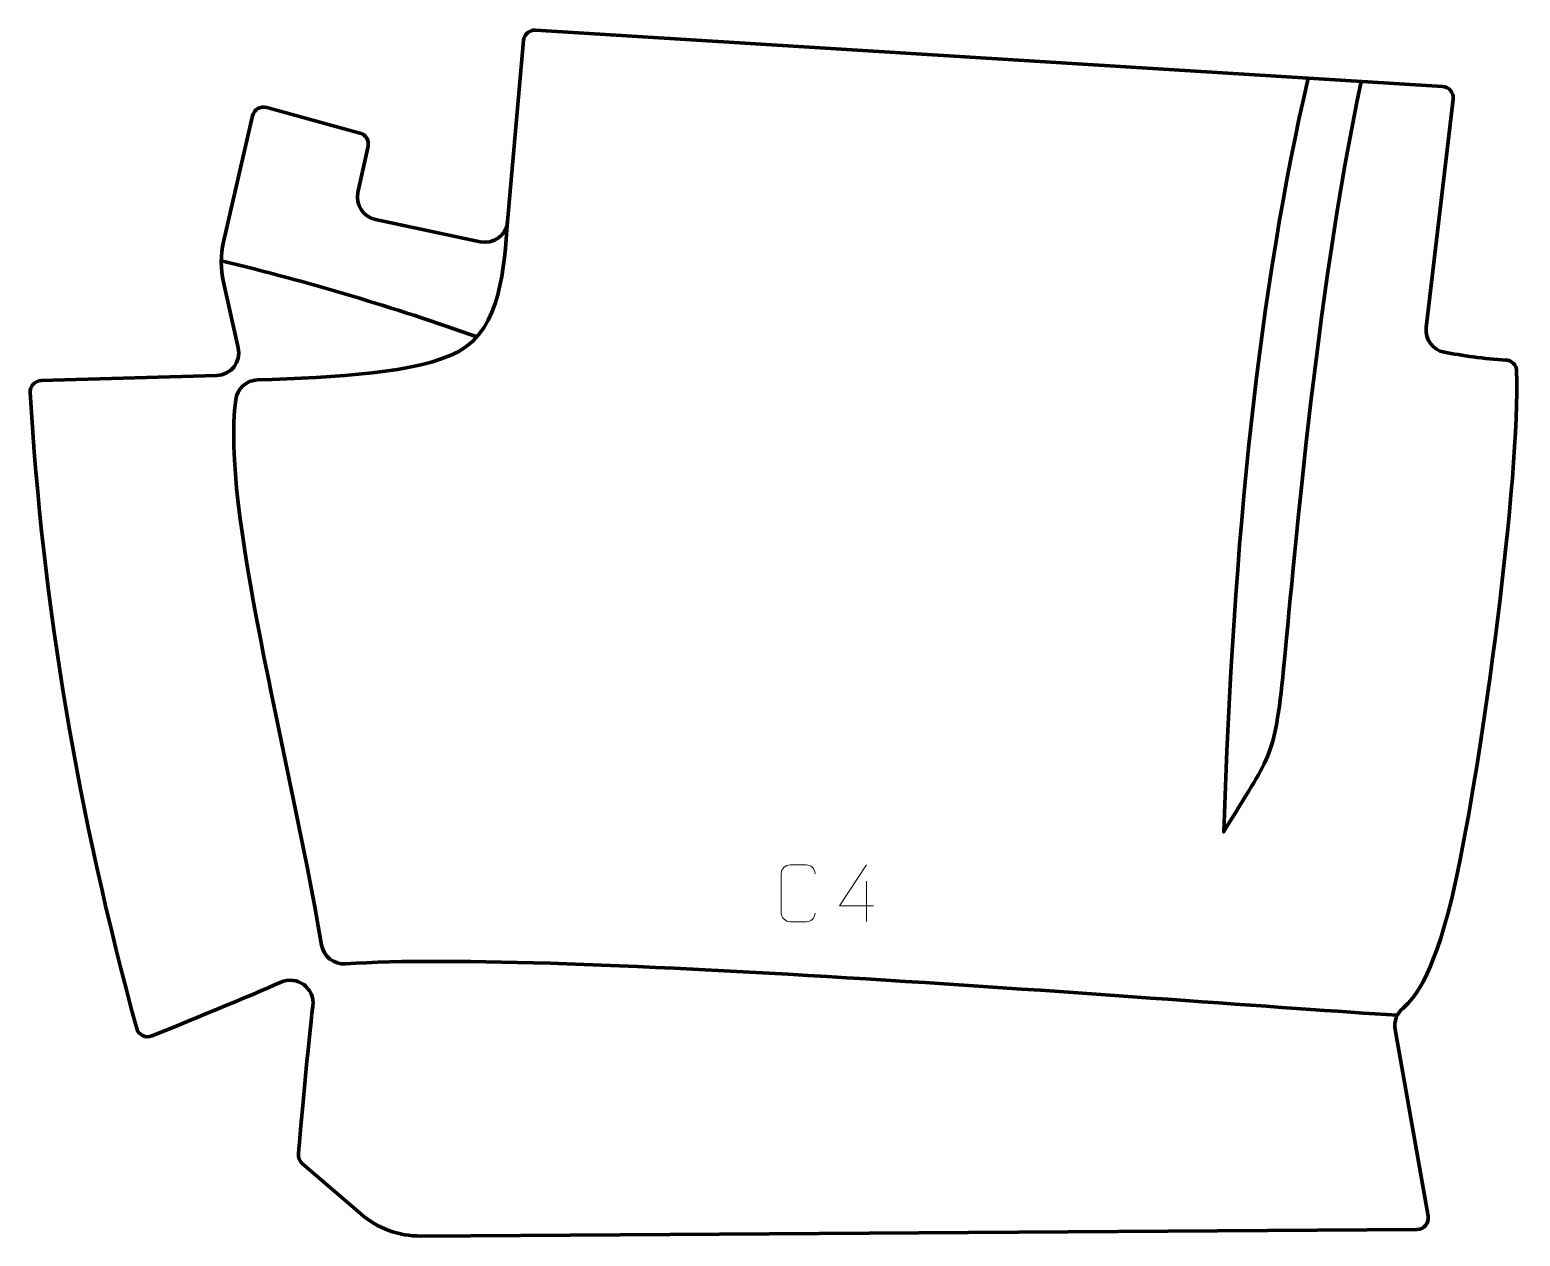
# Model space of a CAD drawing. Header units: millimetres. Extents: x -327 to 328, y -265 to 265.
import ezdxf

# ---------------------------------------------------------------- set-up
doc = ezdxf.new("R2010")
doc.units = ezdxf.units.MM
doc.header["$MEASUREMENT"] = 0
for name, color, linetype in [('layer 1', 7, 'Continuous'), ('layer 2', 7, 'Continuous'), ('layer 3', 7, 'Continuous')]:
    doc.layers.add(name, color=color, linetype=linetype)

msp = doc.modelspace()

# ---------------------------------------------------------------- linework, layer by layer
at = {"layer": 'layer 1', "color": 250, "lineweight": 9}
for points, knots in [([(18.2604, -123.0473), (18.1206, -125.3707), (16.4434, -126.8503), (14.2957, -126.8611), (14.2957, -126.8611), (11.9638, -126.8607), (9.6319, -126.8607), (7.3004, -126.8611), (7.3004, -126.8611), (5.3754, -126.9665), (3.4033, -125.082), (3.4145, -123.0647), (3.4145, -123.0647), (3.4149, -117.2946), (3.4149, -111.5249), (3.4145, -105.7556), (3.4145, -105.7556), (3.4187, -103.6175), (5.1654, -101.8983), (7.3178, -101.9118), (7.3178, -101.9118), (9.6435, -101.9118), (11.9696, -101.9118), (14.2957, -101.9118), (14.2957, -101.9118), (16.2423, -101.8763), (18.2337, -103.3678), (18.2604, -105.8054)], [0, 0, 0, 0, 0.125, 0.125, 0.125, 0.125, 0.25, 0.25, 0.25, 0.25, 0.375, 0.375, 0.375, 0.375, 0.5, 0.5, 0.5, 0.5, 0.625, 0.625, 0.625, 0.625, 0.75, 0.75, 0.75, 0.75, 1, 1, 1, 1]), ([(43.8864, -119.8501), (43.8864, -119.8501), (29.0647, -119.8501), (29.0647, -119.8501), (29.0647, -119.8501), (29.0647, -119.8501), (40.9423, -101.7796), (40.9423, -101.7796)], [0, 0, 0, 0, 0.33333333, 0.33333333, 0.33333333, 0.33333333, 1, 1, 1, 1])]:
    msp.add_open_spline(points, degree=3, knots=knots, dxfattribs=at)
msp.add_open_spline([(40.9423, -109.089), (40.9423, -109.089), (40.9423, -126.7537), (40.9423, -126.7537)], degree=3, dxfattribs=at)
at = {"layer": 'layer 2', "color": 12, "lineweight": 200}
msp.add_open_spline([(287.7368, -256.326), (287.7368, -256.326), (273.2736, -174.1619), (273.2736, -174.1619), (273.2736, -174.1619), (272.6527, -170.6356), (273.9682, -167.0291), (276.7665, -164.7752), (276.7665, -164.7752), (282.1844, -160.4117), (291.3542, -147.6888), (299.5136, -110.6069), (299.5136, -110.6069), (311.6312, -55.5351), (328.2064, 68.7725), (326.6454, 115.2488), (326.6454, 115.2488), (326.5586, 117.8259), (324.4906, 119.9133), (321.8995, 120.0315), (321.8995, 120.0315), (312.5004, 120.4608), (302.1608, 122.0839), (294.9596, 123.4107), (294.9596, 123.4107), (289.7773, 124.3657), (286.2283, 129.149), (286.846, 134.3525), (286.846, 134.3525), (286.846, 134.3525), (298.7653, 234.7248), (298.7653, 234.7248), (298.7653, 234.7248), (299.1019, 237.558), (296.9754, 240.0913), (294.1111, 240.2687), (294.1111, 240.2687), (294.1111, 240.2687), (-104.6057, 264.99), (-104.6057, 264.99), (-104.6057, 264.99), (-107.3143, 265.1579), (-109.6631, 263.1474), (-109.8981, 260.4596), (-109.8981, 260.4596), (-109.8981, 260.4596), (-116.8612, 180.8493), (-116.8612, 180.8493), (-116.8612, 180.8493), (-117.3823, 174.8919), (-123.0373, 170.7366), (-128.9191, 171.9896), (-128.9191, 171.9896), (-128.9191, 171.9896), (-174.9743, 181.8011), (-174.9743, 181.8011), (-174.9743, 181.8011), (-180.3848, 182.9536), (-183.8251, 188.2552), (-182.6511, 193.6311), (-182.6511, 193.6311), (-182.6511, 193.6311), (-178.2124, 213.9554), (-178.2124, 213.9554), (-178.2124, 213.9554), (-177.6494, 216.5342), (-179.2111, 219.101), (-181.7702, 219.802), (-181.7702, 219.802), (-181.7702, 219.802), (-222.7711, 231.0355), (-222.7711, 231.0355), (-222.7711, 231.0355), (-225.5168, 231.7876), (-228.3393, 230.1112), (-228.974, 227.3507), (-228.974, 227.3507), (-228.974, 227.3507), (-241.7064, 171.9713), (-241.7064, 171.9713), (-241.7064, 171.9713), (-243.0491, 166.1307), (-243.0625, 160.0629), (-241.7452, 154.2163), (-241.7452, 154.2163), (-241.7452, 154.2163), (-235.239, 125.3404), (-235.239, 125.3404), (-235.239, 125.3404), (-233.8656, 119.2444), (-238.4209, 113.4144), (-244.7019, 113.2303), (-244.7019, 113.2303), (-244.7019, 113.2303), (-321.8865, 110.9637), (-321.8865, 110.9637), (-321.8865, 110.9637), (-324.6985, 110.8811), (-326.8942, 108.509), (-326.7308, 105.7168), (-326.7308, 105.7168), (-321.3093, 12.9934), (-305.5323, -80.1622), (-279.901, -173.7291), (-279.901, -173.7291), (-279.1132, -176.6056), (-275.9665, -178.1448), (-273.1904, -177.018), (-273.1904, -177.018), (-260.628, -171.9218), (-228.8604, -158.977), (-216.7859, -153.523), (-216.7859, -153.523), (-209.4206, -150.1963), (-201.4806, -155.9865), (-202.4917, -163.9659), (-202.4917, -163.9659), (-204.3349, -178.5219), (-207.9286, -218.4468), (-208.8586, -228.8901), (-208.8586, -228.8901), (-209.0004, -230.478), (-208.3672, -232.0355), (-207.1564, -233.0804), (-207.1564, -233.0804), (-207.1564, -233.0804), (-181.4639, -255.2599), (-181.4639, -255.2599), (-181.4639, -255.2599), (-174.1195, -261.6), (-164.7028, -265.0625), (-154.9764, -264.9994), (-154.9764, -264.9994), (-154.9764, -264.9994), (282.8445, -262.1535), (282.8445, -262.1535), (282.8445, -262.1535), (285.9373, -262.1334), (288.2699, -259.3546), (287.7368, -256.326)], degree=3, knots=[0, 0, 0, 0, 0.02777778, 0.02777778, 0.02777778, 0.02777778, 0.05555556, 0.05555556, 0.05555556, 0.05555556, 0.08333333, 0.08333333, 0.08333333, 0.08333333, 0.11111111, 0.11111111, 0.11111111, 0.11111111, 0.13888889, 0.13888889, 0.13888889, 0.13888889, 0.16666667, 0.16666667, 0.16666667, 0.16666667, 0.19444444, 0.19444444, 0.19444444, 0.19444444, 0.22222222, 0.22222222, 0.22222222, 0.22222222, 0.25, 0.25, 0.25, 0.25, 0.27777778, 0.27777778, 0.27777778, 0.27777778, 0.30555556, 0.30555556, 0.30555556, 0.30555556, 0.33333333, 0.33333333, 0.33333333, 0.33333333, 0.36111111, 0.36111111, 0.36111111, 0.36111111, 0.38888889, 0.38888889, 0.38888889, 0.38888889, 0.41666667, 0.41666667, 0.41666667, 0.41666667, 0.44444444, 0.44444444, 0.44444444, 0.44444444, 0.47222222, 0.47222222, 0.47222222, 0.47222222, 0.5, 0.5, 0.5, 0.5, 0.52777778, 0.52777778, 0.52777778, 0.52777778, 0.55555556, 0.55555556, 0.55555556, 0.55555556, 0.58333333, 0.58333333, 0.58333333, 0.58333333, 0.61111111, 0.61111111, 0.61111111, 0.61111111, 0.63888889, 0.63888889, 0.63888889, 0.63888889, 0.66666667, 0.66666667, 0.66666667, 0.66666667, 0.69444444, 0.69444444, 0.69444444, 0.69444444, 0.72222222, 0.72222222, 0.72222222, 0.72222222, 0.75, 0.75, 0.75, 0.75, 0.77777778, 0.77777778, 0.77777778, 0.77777778, 0.80555556, 0.80555556, 0.80555556, 0.80555556, 0.83333333, 0.83333333, 0.83333333, 0.83333333, 0.86111111, 0.86111111, 0.86111111, 0.86111111, 0.88888889, 0.88888889, 0.88888889, 0.88888889, 0.91666667, 0.91666667, 0.91666667, 0.91666667, 0.94444444, 0.94444444, 0.94444444, 0.94444444, 1, 1, 1, 1], dxfattribs=at)
at = {"layer": 'layer 3', "color": 142, "lineweight": 200}
for points, knots in [([(235.0558, 243.9301), (213.4524, 151.6681), (202.0972, 41.1037), (197.9136, -87.3903), (197.9136, -87.3903), (218.2336, -53.3243), (220.0264, -56.91), (224.21, -15.6727), (224.21, -15.6727), (228.3936, 25.5649), (237.9535, 146.2495), (258.2746, 242.4904)], [0, 0, 0, 0, 0.25, 0.25, 0.25, 0.25, 0.5, 0.5, 0.5, 0.5, 1, 1, 1, 1]), ([(274.1947, -167.9562), (175.6511, -161.797), (-95.8086, -139.0111), (-188.0998, -145.3795), (-188.0998, -145.3795), (-193.2218, -145.7329), (-197.7751, -142.1561), (-198.6433, -137.0959), (-198.6433, -137.0959), (-213.8057, -48.6954), (-242.6777, 54.0599), (-236.3946, 102.5478), (-236.3946, 102.5478), (-235.764, 107.4179), (-231.7183, 111.1231), (-226.8105, 111.2875), (-226.8105, 111.2875), (-192.4965, 112.4348), (-156.3043, 114.2551), (-138.561, 123.6813), (-138.561, 123.6813), (-119.4362, 133.8413), (-118.5807, 161.1897), (-116.8613, 180.8493)], [0, 0, 0, 0, 0.14285714, 0.14285714, 0.14285714, 0.14285714, 0.28571429, 0.28571429, 0.28571429, 0.28571429, 0.42857143, 0.42857143, 0.42857143, 0.42857143, 0.57142857, 0.57142857, 0.57142857, 0.57142857, 0.71428571, 0.71428571, 0.71428571, 0.71428571, 1, 1, 1, 1])]:
    msp.add_open_spline(points, degree=3, knots=knots, dxfattribs=at)
msp.add_open_spline([(-130.3054, 130.2242), (-166.5452, 142.9884), (-203.8496, 154.338), (-242.7152, 163.6143)], degree=3, dxfattribs=at)

doc.saveas('drawing.dxf')
